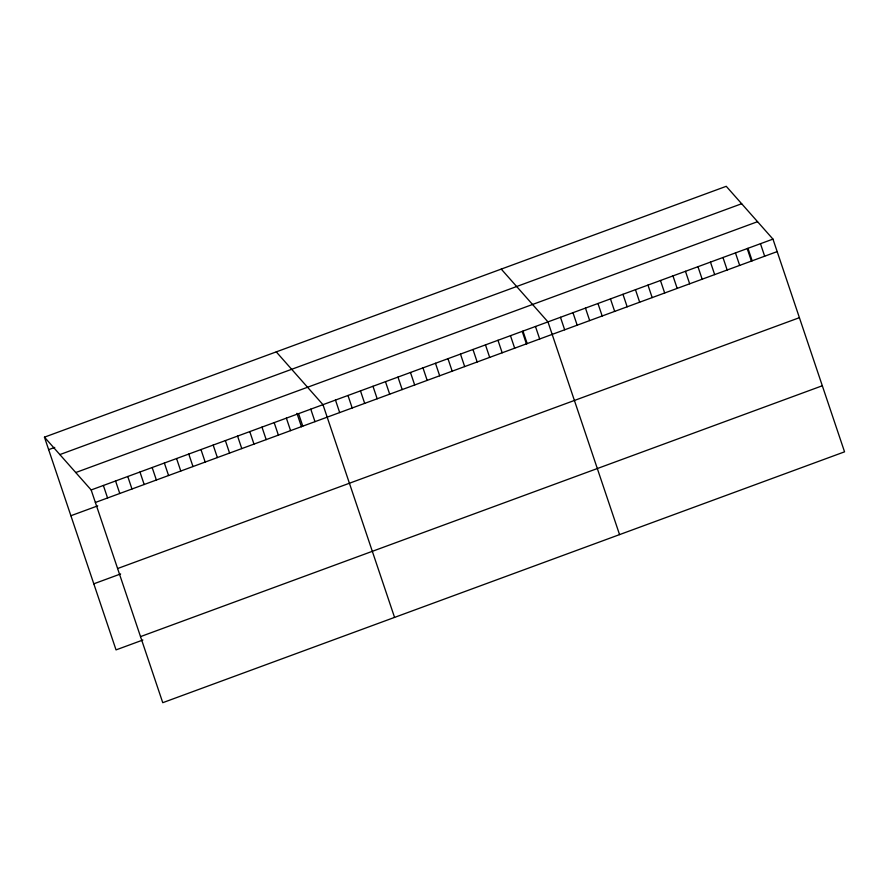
<?xml version="1.0" encoding="UTF-8"?>
<svg xmlns="http://www.w3.org/2000/svg" width="889" height="889" viewBox="0 0 889 889"><rect width="100%" height="100%" fill="white"/><g stroke="black" fill="none" stroke-linecap="round" stroke-linejoin="round"><path stroke-width="1.33" d="M44.45 437.166L726.246 186.312L772.963 239.108L844.55 451.834L162.754 702.688L91.167 489.961L44.45 437.166L116.037 649.892L142.885 640.013M48.651 449.656L54.751 447.411M59.863 454.59L741.659 203.737M75.754 472.537L757.55 221.694M91.167 489.961L772.963 239.108M95.367 502.463L777.164 251.609M70.887 515.731L97.734 505.863M117.604 568.538L799.4 317.684M93.801 583.817L120.637 573.938M140.518 636.613L822.314 385.759M501.252 269.1L547.968 321.896L619.555 534.611M276.257 351.877L322.974 404.673L394.56 617.399M760.462 243.708L764.662 256.199M747.96 248.309L752.172 260.799M747.338 248.976L751.449 261.21M735.459 252.909L739.67 265.4M722.968 257.51L727.169 270M710.467 262.111L714.667 274.601M697.965 266.711L702.166 279.202M685.463 271.301L689.664 283.802M672.962 275.901L677.174 288.392M660.46 280.502L664.672 292.992M647.97 285.102L652.17 297.593M635.468 289.703L639.669 302.193M622.967 294.303L627.167 306.794M610.465 298.904L614.677 311.394M597.964 303.493L602.175 315.995M585.473 308.094L589.674 320.585M572.972 312.695L577.172 325.185M560.47 317.295L564.671 329.786M535.467 326.496L539.679 338.987M522.965 331.097L527.177 343.587M522.343 331.753L526.455 343.999M510.475 335.686L514.675 348.188M497.973 340.287L502.174 352.777M485.472 344.888L489.672 357.378M472.97 349.488L477.171 361.979M460.469 354.089L464.68 366.579M447.967 358.689L452.179 371.18M435.477 363.279L439.677 375.78M422.975 367.879L427.176 380.381M410.474 372.48L414.674 384.97M397.972 377.08L402.184 389.571M385.47 381.681L389.682 394.171M372.98 386.282L377.18 398.772M360.478 390.882L364.679 403.373M347.977 395.472L352.177 407.973M335.475 400.072L339.676 412.574M310.772 409.162L314.984 421.653M298.571 413.652L302.782 426.142M296.937 413.318L301.471 426.776M286.38 418.141L290.581 430.632M274.179 422.631L278.379 435.121M261.977 427.12L266.178 439.611M249.776 431.61L253.976 444.1M237.574 436.099L241.775 448.589M225.373 440.588L229.573 453.079M213.171 445.078L217.372 457.568M200.97 449.567L205.17 462.058M188.768 454.057L192.98 466.547M176.567 458.546L180.778 471.037M164.365 463.036L168.577 475.526M152.163 467.525L156.375 480.016M139.973 472.015L144.174 484.505M127.772 476.493L131.972 488.994M115.57 480.982L119.771 493.484M103.368 485.472L107.569 497.973"/></g></svg>
